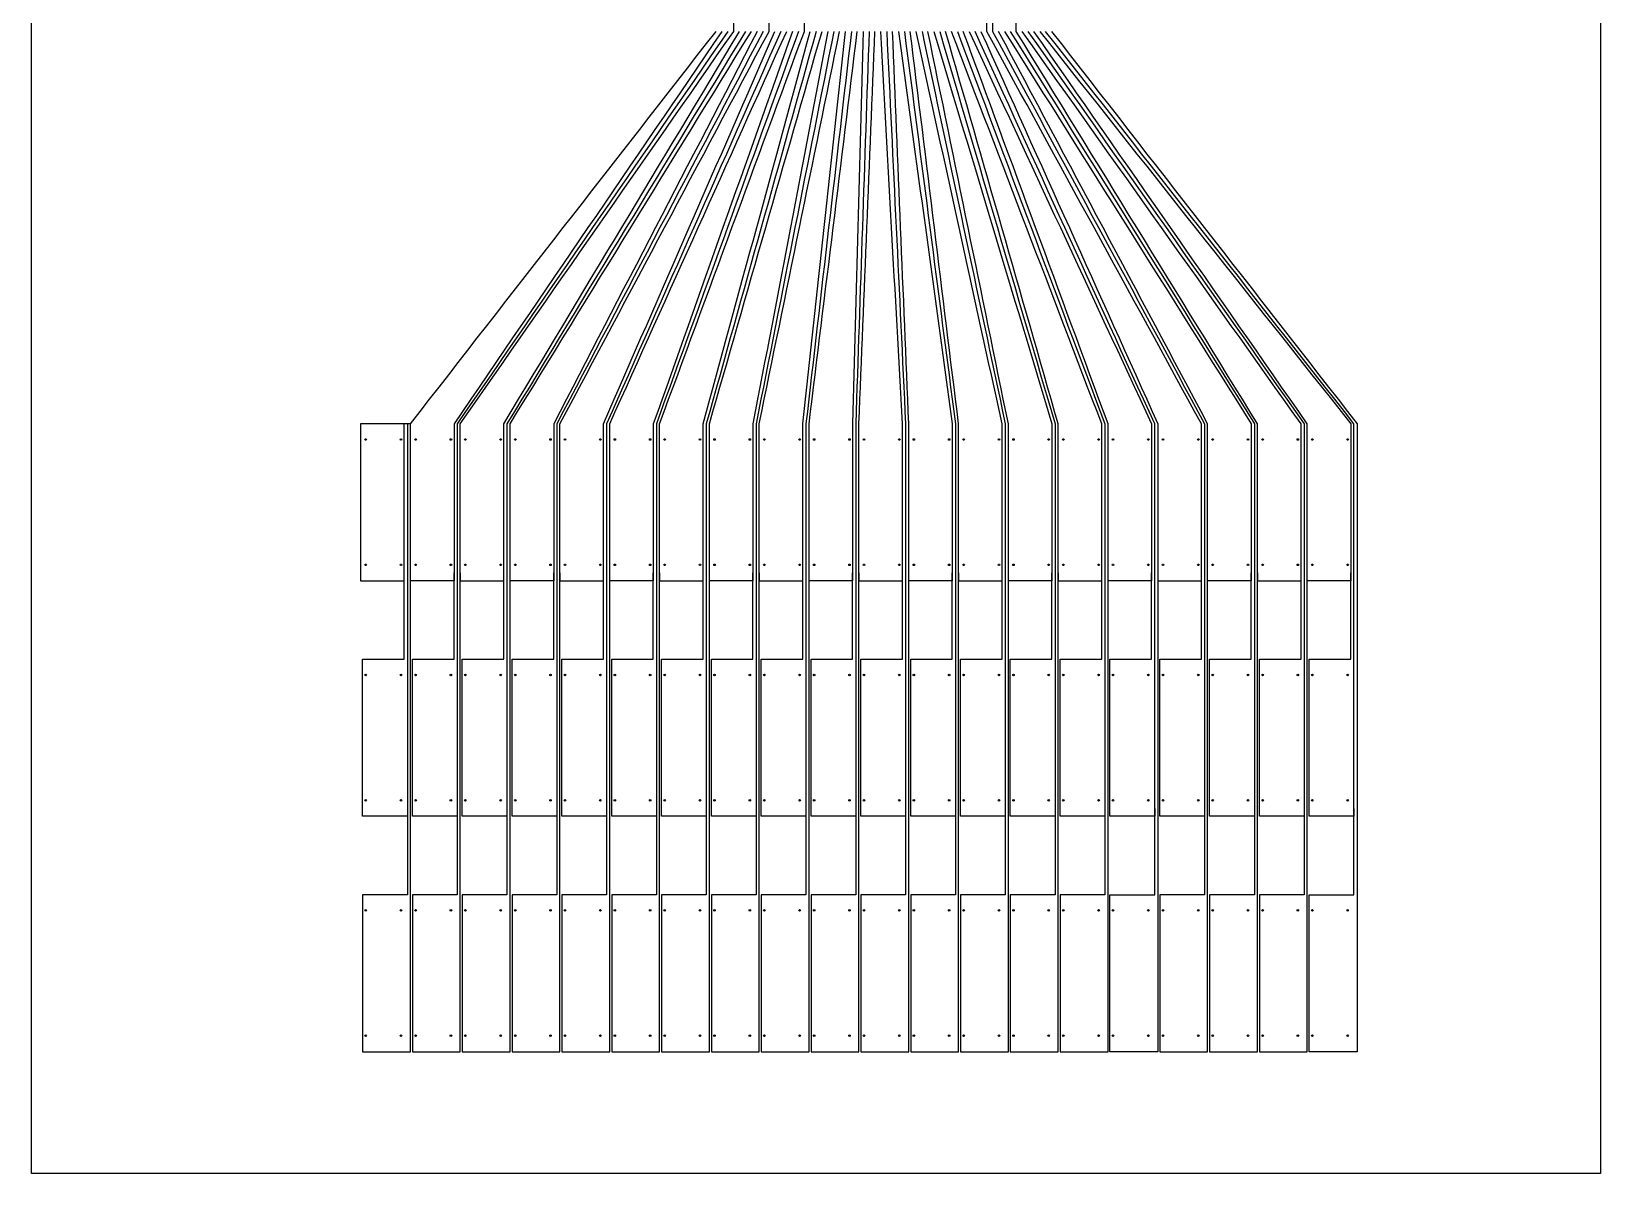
# Model space of a CAD drawing. Header units: inches. Extents: x 25.3 to 65.3, y 25.1 to 95.1.
# Drawn here: x 25.33 to 65.33, y 25.13 to 54.24 of the extents above; entities that cross this region are included whole.
import ezdxf

# ---------------------------------------------------------------- set-up
doc = ezdxf.new("R2010")
doc.units = ezdxf.units.IN
doc.header["$MEASUREMENT"] = 0
doc.layers.add('Electrode Sites', color=5, linetype='Continuous')

msp = doc.modelspace()

# ---------------------------------------------------------------- linework, layer by layer
at = {"layer": 'Electrode Sites'}
for p, q in [((25.333, 25.134), (25.333, 95.134)), ((65.333, 95.134), (65.333, 25.134)), ((36.266, 40.441), (36.266, 40.241)), ((37.376, 40.241), (37.376, 40.441)), ((38.806, 40.441), (38.806, 40.241)), ((39.916, 40.241), (39.916, 40.441)), ((41.346, 40.441), (41.346, 40.241)), ((42.456, 40.241), (42.456, 40.441)), ((43.886, 40.441), (43.886, 40.241)), ((44.996, 40.241), (44.996, 40.441)), ((46.426, 40.441), (46.426, 40.241)), ((47.536, 40.241), (47.536, 40.441)), ((48.966, 40.441), (48.966, 40.241)), ((50.076, 40.241), (50.076, 40.441)), ((51.506, 40.441), (51.506, 40.241)), ((52.616, 40.241), (52.616, 40.441)), ((54.046, 40.441), (54.046, 40.241)), ((55.156, 40.241), (55.156, 40.441)), ((56.586, 40.441), (56.586, 40.241)), ((57.696, 40.241), (57.696, 40.441)), ((36.266, 40.241), (37.376, 40.241)), ((38.806, 40.241), (39.916, 40.241)), ((41.346, 40.241), (42.456, 40.241)), ((43.886, 40.241), (44.996, 40.241)), ((46.426, 40.241), (47.536, 40.241)), ((48.966, 40.241), (50.076, 40.241)), ((51.506, 40.241), (52.616, 40.241)), ((54.046, 40.241), (55.156, 40.241)), ((56.586, 40.241), (57.696, 40.241)), ((65.333, 25.134), (25.333, 25.134))]:
    msp.add_line(p, q, dxfattribs=at)
for centre in [(33.856, 43.841), (34.756, 43.841), (35.126, 43.841), (36.026, 43.841), (36.396, 43.841), (37.296, 43.841), (37.666, 43.841), (38.566, 43.841), (38.936, 43.841), (39.836, 43.841), (40.206, 43.841), (41.106, 43.841), (41.476, 43.841), (42.376, 43.841), (42.746, 43.841), (43.646, 43.841), (44.016, 43.841), (44.916, 43.841), (45.286, 43.841), (46.186, 43.841), (46.556, 43.841), (47.456, 43.841), (47.826, 43.841), (48.726, 43.841), (49.096, 43.841), (49.996, 43.841), (50.366, 43.841), (51.266, 43.841), (51.636, 43.841), (52.536, 43.841), (52.906, 43.841), (53.806, 43.841), (54.176, 43.841), (55.076, 43.841), (55.446, 43.841), (56.346, 43.841), (56.716, 43.841), (57.616, 43.841), (57.986, 43.841), (58.886, 43.841), (33.856, 40.647), (34.756, 40.647), (35.126, 40.647), (36.026, 40.647), (36.396, 40.647), (37.296, 40.647), (37.666, 40.647), (38.566, 40.647), (38.936, 40.647), (39.836, 40.647), (40.206, 40.647), (41.106, 40.647), (41.476, 40.647), (42.376, 40.647), (42.746, 40.647), (43.646, 40.647), (44.016, 40.647), (44.916, 40.647), (45.286, 40.647), (46.186, 40.647), (46.556, 40.647), (47.456, 40.647), (47.826, 40.647), (48.726, 40.647), (49.096, 40.647), (49.996, 40.647), (50.366, 40.647), (51.266, 40.647), (51.636, 40.647), (52.536, 40.647), (52.906, 40.647), (53.806, 40.647), (54.176, 40.647), (55.076, 40.647), (55.446, 40.647), (56.346, 40.647), (56.716, 40.647), (57.616, 40.647), (57.986, 40.647), (58.886, 40.647), (33.856, 37.841), (34.756, 37.841), (35.126, 37.841), (36.026, 37.841), (36.396, 37.841), (37.296, 37.841), (37.666, 37.841), (38.566, 37.841), (38.936, 37.841), (39.836, 37.841), (40.206, 37.841), (41.106, 37.841), (41.476, 37.841), (42.376, 37.841), (42.746, 37.841), (43.646, 37.841), (44.016, 37.841), (44.916, 37.841), (45.286, 37.841), (46.186, 37.841), (46.556, 37.841), (47.456, 37.841), (47.826, 37.841), (48.726, 37.841), (49.096, 37.841), (49.996, 37.841), (50.366, 37.841), (51.266, 37.841), (51.636, 37.841), (52.536, 37.841), (52.906, 37.841), (53.806, 37.841), (54.176, 37.841), (55.076, 37.841), (55.446, 37.841), (56.346, 37.841), (56.716, 37.841), (57.616, 37.841), (57.986, 37.841), (58.886, 37.841), (33.856, 34.647), (34.756, 34.647), (35.126, 34.647), (36.026, 34.647), (36.396, 34.647), (37.296, 34.647), (37.666, 34.647), (38.566, 34.647), (38.936, 34.647), (39.836, 34.647), (40.206, 34.647), (41.106, 34.647), (41.476, 34.647), (42.376, 34.647), (42.746, 34.647), (43.646, 34.647), (44.016, 34.647), (44.916, 34.647), (45.286, 34.647), (46.186, 34.647), (46.556, 34.647), (47.456, 34.647), (47.826, 34.647), (48.726, 34.647), (49.096, 34.647), (49.996, 34.647), (50.366, 34.647), (51.266, 34.647), (51.636, 34.647), (52.536, 34.647), (52.906, 34.647), (53.806, 34.647), (54.176, 34.647), (55.076, 34.647), (55.446, 34.647), (56.346, 34.647), (56.716, 34.647), (57.616, 34.647), (57.986, 34.647), (58.886, 34.647), (33.856, 31.841), (34.756, 31.841), (35.126, 31.841), (36.026, 31.841), (36.396, 31.841), (37.296, 31.841), (37.666, 31.841), (38.566, 31.841), (38.936, 31.841), (39.836, 31.841), (40.206, 31.841), (41.106, 31.841), (41.476, 31.841), (42.376, 31.841), (42.746, 31.841), (43.646, 31.841), (44.016, 31.841), (44.916, 31.841), (45.286, 31.841), (46.186, 31.841), (46.556, 31.841), (47.456, 31.841), (47.826, 31.841), (48.726, 31.841), (49.096, 31.841), (49.996, 31.841), (50.366, 31.841), (51.266, 31.841), (51.636, 31.841), (52.536, 31.841), (52.906, 31.841), (53.806, 31.841), (54.176, 31.841), (55.076, 31.841), (55.446, 31.841), (56.346, 31.841), (56.716, 31.841), (57.616, 31.841), (57.986, 31.841), (58.886, 31.841), (33.856, 28.647), (34.756, 28.647), (35.126, 28.647), (36.026, 28.647), (36.396, 28.647), (37.296, 28.647), (37.666, 28.647), (38.566, 28.647), (38.936, 28.647), (39.836, 28.647), (40.206, 28.647), (41.106, 28.647), (41.476, 28.647), (42.376, 28.647), (42.746, 28.647), (43.646, 28.647), (44.016, 28.647), (44.916, 28.647), (45.286, 28.647), (46.186, 28.647), (46.556, 28.647), (47.456, 28.647), (47.826, 28.647), (48.726, 28.647), (49.096, 28.647), (49.996, 28.647), (50.366, 28.647), (51.266, 28.647), (51.636, 28.647), (52.536, 28.647), (52.906, 28.647), (53.806, 28.647), (54.176, 28.647), (55.076, 28.647), (55.446, 28.647), (56.346, 28.647), (56.716, 28.647), (57.616, 28.647), (57.986, 28.647), (58.886, 28.647)]:
    msp.add_circle(centre, 0.02, dxfattribs=at)
for points, weights, knots in [([(43.236, 54.241), (43.236, 58.712), (43.236, 63.184), (43.236, 67.656), (43.236, 68.438), (42.936, 69.162), (42.382, 69.715), (41.829, 70.269), (41.106, 70.569), (40.323, 70.569), (39.74, 70.569), (39.157, 70.569), (38.574, 70.569), (36.182, 70.569), (34.491, 72.26), (34.491, 74.651), (34.491, 76.579), (34.491, 78.506), (34.491, 80.434), (34.491, 83.667), (34.491, 86.9), (34.491, 90.134)], [1, 1, 1, 1, 0.949253021674, 0.949253021674, 1, 0.949253021674, 0.949253021674, 1, 1, 1, 1, 0.804737854124, 0.804737854124, 1, 1, 1, 1, 1, 1, 1], [3, 3, 3, 3, 3.637948, 3.637948, 3.637948, 4.423346, 4.423346, 4.423346, 5.208744, 5.208744, 5.208744, 6.208744, 6.208744, 6.208744, 7.77954, 7.77954, 7.77954, 8.77954, 8.77954, 8.77954, 9.77954, 9.77954, 9.77954, 9.77954]), ([(45.036, 54.241), (45.036, 58.969), (45.036, 63.696), (45.036, 68.424), (45.036, 69.323), (44.692, 70.153), (44.056, 70.789), (43.42, 71.425), (42.59, 71.769), (41.691, 71.769), (41.081, 71.769), (40.472, 71.769), (39.862, 71.769), (37.536, 71.769), (35.891, 73.414), (35.891, 75.74), (35.891, 77.304), (35.891, 78.869), (35.891, 80.434), (35.891, 81.115), (35.891, 81.797), (35.891, 82.479), (35.891, 83.08), (35.891, 83.682), (35.891, 84.284), (35.891, 84.717), (35.891, 85.15), (35.891, 85.584)], [1, 1, 1, 1, 0.949253021674, 0.949253021674, 1, 0.949253021674, 0.949253021674, 1, 1, 1, 1, 0.804737854124, 0.804737854124, 1, 1, 1, 1, 1, 1, 1, 1, 1, 1, 1, 1, 1], [3, 3, 3, 3, 3.674485, 3.674485, 3.674485, 4.459883, 4.459883, 4.459883, 5.245282, 5.245282, 5.245282, 6.245282, 6.245282, 6.245282, 7.816078, 7.816078, 7.816078, 8.816078, 8.816078, 8.816078, 9.816078, 9.816078, 9.816078, 10.698718, 10.698718, 10.698718, 11.698718, 11.698718, 11.698718, 11.698718]), ([(44.136, 54.241), (44.136, 58.885), (44.136, 63.528), (44.136, 68.172), (44.136, 68.978), (43.828, 69.722), (43.258, 70.291), (42.689, 70.86), (41.945, 71.169), (41.139, 71.169), (40.568, 71.169), (39.996, 71.169), (39.424, 71.169), (37.161, 71.169), (35.561, 72.769), (35.561, 75.032), (35.561, 76.833), (35.561, 78.633), (35.561, 80.434), (35.561, 81.332), (35.561, 82.23), (35.561, 83.129)], [1, 1, 1, 1, 0.949253021674, 0.949253021674, 1, 0.949253021674, 0.949253021674, 1, 1, 1, 1, 0.804737854124, 0.804737854124, 1, 1, 1, 1, 1, 1, 1], [13.789831, 13.789831, 13.789831, 13.789831, 14.452351, 14.452351, 14.452351, 15.23775, 15.23775, 15.23775, 16.023148, 16.023148, 16.023148, 17.023148, 17.023148, 17.023148, 18.593944, 18.593944, 18.593944, 19.593944, 19.593944, 19.593944, 20.593944, 20.593944, 20.593944, 20.593944]), ([(49.686, 54.241), (49.686, 59.25), (49.686, 64.259), (49.686, 69.269), (49.686, 69.77), (49.686, 70.271), (49.686, 70.773), (49.686, 71.874), (49.264, 72.891), (48.486, 73.669), (47.708, 74.447), (46.691, 74.869), (45.59, 74.869), (44.983, 74.869), (44.377, 74.869), (43.77, 74.869), (41.905, 74.869), (40.586, 76.188), (40.586, 78.053), (40.586, 78.846), (40.586, 79.64), (40.586, 80.434), (40.586, 80.804), (40.586, 81.174), (40.586, 81.544)], [1, 1, 1, 1, 1, 1, 1, 0.949253021674, 0.949253021674, 1, 0.949253021674, 0.949253021674, 1, 1, 1, 1, 0.804737854124, 0.804737854124, 1, 1, 1, 1, 1, 1, 1], [3, 3, 3, 3, 3.714661, 3.714661, 3.714661, 4.714661, 4.714661, 4.714661, 5.500059, 5.500059, 5.500059, 6.285457, 6.285457, 6.285457, 7.285457, 7.285457, 7.285457, 8.856254, 8.856254, 8.856254, 9.856254, 9.856254, 9.856254, 10.856254, 10.856254, 10.856254, 10.856254]), ([(40.656, 81.474), (40.656, 81.127), (40.656, 80.78), (40.656, 80.434), (40.656, 79.674), (40.656, 78.915), (40.656, 78.156), (40.656, 77.299), (40.983, 76.508), (41.589, 75.902), (42.195, 75.296), (42.986, 74.969), (43.843, 74.969), (44.455, 74.969), (45.067, 74.969), (45.679, 74.969), (48.114, 74.969), (49.836, 73.247), (49.836, 70.812), (49.836, 70.297), (49.836, 69.783), (49.836, 69.269), (49.836, 64.259), (49.836, 59.25), (49.836, 54.241)], [1, 1, 1, 1, 1, 1, 1, 0.949253021674, 0.949253021674, 1, 0.949253021674, 0.949253021674, 1, 1, 1, 1, 0.804737854124, 0.804737854124, 1, 1, 1, 1, 1, 1, 1], [23.000333, 23.000333, 23.000333, 23.000333, 24.000333, 24.000333, 24.000333, 25.000333, 25.000333, 25.000333, 25.785732, 25.785732, 25.785732, 26.57113, 26.57113, 26.57113, 27.57113, 27.57113, 27.57113, 29.141926, 29.141926, 29.141926, 30.141926, 30.141926, 30.141926, 30.856587, 30.856587, 30.856587, 30.856587]), ([(50.436, 54.241), (50.436, 59.25), (50.436, 64.259), (50.436, 69.269), (50.436, 69.834), (50.436, 70.399), (50.436, 70.964), (50.436, 73.544), (48.611, 75.369), (46.031, 75.369), (45.397, 75.369), (44.764, 75.369), (44.131, 75.369), (43.272, 75.369), (42.479, 75.697), (41.871, 76.304), (41.264, 76.912), (40.936, 77.705), (40.936, 78.564), (40.936, 79.187), (40.936, 79.81), (40.936, 80.434), (40.936, 80.687), (40.936, 80.94), (40.936, 81.194)], [1, 1, 1, 1, 1, 1, 1, 0.804737854124, 0.804737854124, 1, 1, 1, 1, 0.949253021674, 0.949253021674, 1, 0.949253021674, 0.949253021674, 1, 1, 1, 1, 1, 1, 1], [23.856254, 23.856254, 23.856254, 23.856254, 24.570915, 24.570915, 24.570915, 25.570915, 25.570915, 25.570915, 27.141711, 27.141711, 27.141711, 28.141711, 28.141711, 28.141711, 28.927109, 28.927109, 28.927109, 29.712507, 29.712507, 29.712507, 30.712507, 30.712507, 30.712507, 31.712507, 31.712507, 31.712507, 31.712507])]:
    msp.add_rational_spline(points, weights, degree=3, knots=knots, dxfattribs=at)
for points in [[(34.996, 44.241), (37.592, 47.574), (40.189, 50.908), (42.786, 54.241)], [(42.936, 54.241), (40.659, 50.908), (38.382, 47.574), (36.106, 44.241)], [(43.086, 54.241), (40.786, 50.908), (38.486, 47.574), (36.186, 44.241)], [(36.266, 44.241), (38.589, 47.574), (40.912, 50.908), (43.236, 54.241)], [(37.376, 44.241), (39.379, 47.574), (41.382, 50.908), (43.386, 54.241)], [(43.536, 54.241), (41.509, 50.908), (39.482, 47.574), (37.456, 44.241)], [(37.536, 44.241), (39.586, 47.574), (41.636, 50.908), (43.686, 54.241)], [(43.836, 54.241), (42.106, 50.908), (40.376, 47.574), (38.646, 44.241)], [(43.986, 54.241), (42.232, 50.908), (40.479, 47.574), (38.726, 44.241)], [(38.806, 44.241), (40.582, 47.574), (42.359, 50.908), (44.136, 54.241)], [(39.916, 44.241), (41.372, 47.574), (42.829, 50.908), (44.286, 54.241)], [(44.436, 54.241), (42.956, 50.908), (41.476, 47.574), (39.996, 44.241)], [(40.076, 44.241), (41.579, 47.574), (43.082, 50.908), (44.586, 54.241)], [(44.736, 54.241), (43.552, 50.908), (42.369, 47.574), (41.186, 44.241)], [(44.886, 54.241), (43.679, 50.908), (42.472, 47.574), (41.266, 44.241)], [(41.346, 44.241), (42.576, 47.574), (43.806, 50.908), (45.036, 54.241)], [(42.456, 44.241), (43.366, 47.574), (44.276, 50.908), (45.186, 54.241)], [(45.336, 54.241), (44.402, 50.908), (43.469, 47.574), (42.536, 44.241)], [(42.616, 44.241), (43.572, 47.574), (44.529, 50.908), (45.486, 54.241)], [(45.636, 54.241), (44.999, 50.908), (44.362, 47.574), (43.726, 44.241)], [(45.786, 54.241), (45.126, 50.908), (44.466, 47.574), (43.806, 44.241)], [(43.886, 44.241), (44.569, 47.574), (45.252, 50.908), (45.936, 54.241)], [(44.996, 44.241), (45.359, 47.574), (45.722, 50.908), (46.086, 54.241)], [(46.236, 54.241), (45.849, 50.908), (45.462, 47.574), (45.076, 44.241)], [(45.156, 44.241), (45.566, 47.574), (45.976, 50.908), (46.386, 54.241)], [(46.536, 54.241), (46.446, 50.908), (46.356, 47.574), (46.266, 44.241)], [(46.686, 54.241), (46.572, 50.908), (46.459, 47.574), (46.346, 44.241)], [(46.426, 44.241), (46.562, 47.574), (46.699, 50.908), (46.836, 54.241)], [(47.536, 44.241), (47.352, 47.574), (47.169, 50.908), (46.986, 54.241)], [(47.136, 54.241), (47.296, 50.908), (47.456, 47.574), (47.616, 44.241)], [(47.696, 44.241), (47.559, 47.574), (47.422, 50.908), (47.286, 54.241)], [(47.436, 54.241), (47.892, 50.908), (48.349, 47.574), (48.806, 44.241)], [(47.586, 54.241), (48.019, 50.908), (48.452, 47.574), (48.886, 44.241)], [(48.966, 44.241), (48.556, 47.574), (48.146, 50.908), (47.736, 54.241)], [(50.076, 44.241), (49.346, 47.574), (48.616, 50.908), (47.886, 54.241)], [(48.036, 54.241), (48.742, 50.908), (49.449, 47.574), (50.156, 44.241)], [(50.236, 44.241), (49.552, 47.574), (48.869, 50.908), (48.186, 54.241)], [(48.336, 54.241), (49.339, 50.908), (50.342, 47.574), (51.346, 44.241)], [(48.486, 54.241), (49.466, 50.908), (50.446, 47.574), (51.426, 44.241)], [(51.506, 44.241), (50.549, 47.574), (49.592, 50.908), (48.636, 54.241)], [(52.616, 44.241), (51.339, 47.574), (50.062, 50.908), (48.786, 54.241)], [(48.936, 54.241), (50.189, 50.908), (51.442, 47.574), (52.696, 44.241)], [(52.776, 44.241), (51.546, 47.574), (50.316, 50.908), (49.086, 54.241)], [(49.236, 54.241), (50.786, 50.908), (52.336, 47.574), (53.886, 44.241)], [(53.966, 44.241), (52.439, 47.574), (50.912, 50.908), (49.386, 54.241)], [(49.536, 54.241), (51.039, 50.908), (52.542, 47.574), (54.046, 44.241)], [(55.156, 44.241), (53.332, 47.574), (51.509, 50.908), (49.686, 54.241)], [(49.836, 54.241), (51.636, 50.908), (53.436, 47.574), (55.236, 44.241)], [(55.316, 44.241), (53.539, 47.574), (51.762, 50.908), (49.986, 54.241)], [(50.136, 54.241), (52.232, 50.908), (54.329, 47.574), (56.426, 44.241)], [(50.286, 54.241), (52.359, 50.908), (54.432, 47.574), (56.506, 44.241)], [(56.586, 44.241), (54.536, 47.574), (52.486, 50.908), (50.436, 54.241)], [(57.696, 44.241), (55.326, 47.574), (52.956, 50.908), (50.586, 54.241)], [(50.736, 54.241), (53.082, 50.908), (55.429, 47.574), (57.776, 44.241)], [(57.856, 44.241), (55.532, 47.574), (53.209, 50.908), (50.886, 54.241)], [(51.036, 54.241), (53.679, 50.908), (56.322, 47.574), (58.966, 44.241)], [(59.046, 44.241), (56.426, 47.574), (53.806, 50.908), (51.186, 54.241)], [(51.336, 54.241), (53.932, 50.908), (56.529, 47.574), (59.126, 44.241)], [(33.726, 44.241), (33.726, 42.908), (33.726, 41.574), (33.726, 40.241)], [(34.836, 40.241), (34.836, 41.574), (34.836, 42.908), (34.836, 44.241)], [(34.996, 28.241), (34.996, 33.574), (34.996, 38.908), (34.996, 44.241)], [(34.996, 40.241), (34.996, 41.574), (34.996, 42.908), (34.996, 44.241)], [(36.106, 44.241), (36.106, 42.908), (36.106, 41.574), (36.106, 40.241)], [(36.186, 44.241), (36.186, 40.241), (36.186, 36.241), (36.186, 32.241)], [(36.266, 28.241), (36.266, 33.574), (36.266, 38.908), (36.266, 44.241)], [(37.376, 38.241), (37.376, 40.241), (37.376, 42.241), (37.376, 44.241)], [(37.456, 44.241), (37.456, 40.908), (37.456, 37.574), (37.456, 34.241)], [(37.536, 40.241), (37.536, 41.574), (37.536, 42.908), (37.536, 44.241)], [(38.646, 44.241), (38.646, 42.908), (38.646, 41.574), (38.646, 40.241)], [(38.726, 44.241), (38.726, 40.241), (38.726, 36.241), (38.726, 32.241)], [(38.806, 28.241), (38.806, 33.574), (38.806, 38.908), (38.806, 44.241)], [(39.916, 38.241), (39.916, 40.241), (39.916, 42.241), (39.916, 44.241)], [(39.996, 44.241), (39.996, 40.908), (39.996, 37.574), (39.996, 34.241)], [(40.076, 40.241), (40.076, 41.574), (40.076, 42.908), (40.076, 44.241)], [(41.186, 44.241), (41.186, 42.908), (41.186, 41.574), (41.186, 40.241)], [(41.266, 44.241), (41.266, 40.241), (41.266, 36.241), (41.266, 32.241)], [(41.346, 28.241), (41.346, 33.574), (41.346, 38.908), (41.346, 44.241)], [(42.456, 38.241), (42.456, 40.241), (42.456, 42.241), (42.456, 44.241)], [(42.536, 44.241), (42.536, 40.908), (42.536, 37.574), (42.536, 34.241)], [(42.616, 40.241), (42.616, 41.574), (42.616, 42.908), (42.616, 44.241)], [(43.726, 44.241), (43.726, 42.908), (43.726, 41.574), (43.726, 40.241)], [(43.806, 44.241), (43.806, 40.241), (43.806, 36.241), (43.806, 32.241)], [(43.886, 28.241), (43.886, 33.574), (43.886, 38.908), (43.886, 44.241)], [(44.996, 38.241), (44.996, 40.241), (44.996, 42.241), (44.996, 44.241)], [(45.076, 44.241), (45.076, 40.908), (45.076, 37.574), (45.076, 34.241)], [(45.156, 40.241), (45.156, 41.574), (45.156, 42.908), (45.156, 44.241)], [(46.266, 44.241), (46.266, 42.908), (46.266, 41.574), (46.266, 40.241)], [(46.346, 44.241), (46.346, 40.241), (46.346, 36.241), (46.346, 32.241)], [(46.426, 28.241), (46.426, 33.574), (46.426, 38.908), (46.426, 44.241)], [(47.536, 38.241), (47.536, 40.241), (47.536, 42.241), (47.536, 44.241)], [(47.616, 44.241), (47.616, 40.908), (47.616, 37.574), (47.616, 34.241)], [(47.696, 40.241), (47.696, 41.574), (47.696, 42.908), (47.696, 44.241)], [(48.806, 44.241), (48.806, 42.908), (48.806, 41.574), (48.806, 40.241)], [(48.886, 44.241), (48.886, 40.241), (48.886, 36.241), (48.886, 32.241)], [(48.966, 28.241), (48.966, 33.574), (48.966, 38.908), (48.966, 44.241)], [(50.076, 38.241), (50.076, 40.241), (50.076, 42.241), (50.076, 44.241)], [(50.156, 44.241), (50.156, 40.908), (50.156, 37.574), (50.156, 34.241)], [(50.236, 40.241), (50.236, 41.574), (50.236, 42.908), (50.236, 44.241)], [(51.346, 44.241), (51.346, 42.908), (51.346, 41.574), (51.346, 40.241)], [(51.426, 44.241), (51.426, 40.241), (51.426, 36.241), (51.426, 32.241)], [(51.506, 28.241), (51.506, 33.574), (51.506, 38.908), (51.506, 44.241)], [(52.616, 38.241), (52.616, 40.241), (52.616, 42.241), (52.616, 44.241)], [(52.696, 44.241), (52.696, 40.908), (52.696, 37.574), (52.696, 34.241)], [(52.776, 40.241), (52.776, 41.574), (52.776, 42.908), (52.776, 44.241)], [(53.886, 44.241), (53.886, 42.908), (53.886, 41.574), (53.886, 40.241)], [(53.966, 32.241), (53.966, 36.241), (53.966, 40.241), (53.966, 44.241)], [(54.046, 44.241), (54.046, 38.908), (54.046, 33.574), (54.046, 28.241)], [(55.156, 38.241), (55.156, 40.241), (55.156, 42.241), (55.156, 44.241)], [(55.236, 44.241), (55.236, 40.908), (55.236, 37.574), (55.236, 34.241)], [(55.316, 40.241), (55.316, 41.574), (55.316, 42.908), (55.316, 44.241)], [(56.426, 44.241), (56.426, 42.908), (56.426, 41.574), (56.426, 40.241)], [(56.506, 44.241), (56.506, 40.241), (56.506, 36.241), (56.506, 32.241)], [(56.586, 28.241), (56.586, 33.574), (56.586, 38.908), (56.586, 44.241)], [(57.696, 38.241), (57.696, 40.241), (57.696, 42.241), (57.696, 44.241)], [(57.776, 44.241), (57.776, 40.908), (57.776, 37.574), (57.776, 34.241)], [(57.856, 40.241), (57.856, 41.574), (57.856, 42.908), (57.856, 44.241)], [(58.966, 44.241), (58.966, 42.908), (58.966, 41.574), (58.966, 40.241)], [(59.046, 32.241), (59.046, 36.241), (59.046, 40.241), (59.046, 44.241)], [(59.126, 44.241), (59.126, 38.908), (59.126, 33.574), (59.126, 28.241)], [(33.726, 40.241), (34.096, 40.241), (34.466, 40.241), (34.836, 40.241)], [(36.106, 40.241), (35.736, 40.241), (35.366, 40.241), (34.996, 40.241)], [(38.646, 40.241), (38.276, 40.241), (37.906, 40.241), (37.536, 40.241)], [(41.186, 40.241), (40.816, 40.241), (40.446, 40.241), (40.076, 40.241)], [(43.726, 40.241), (43.356, 40.241), (42.986, 40.241), (42.616, 40.241)], [(46.266, 40.241), (45.896, 40.241), (45.526, 40.241), (45.156, 40.241)], [(48.806, 40.241), (48.436, 40.241), (48.066, 40.241), (47.696, 40.241)], [(51.346, 40.241), (50.976, 40.241), (50.606, 40.241), (50.236, 40.241)], [(53.886, 40.241), (53.516, 40.241), (53.146, 40.241), (52.776, 40.241)], [(56.426, 40.241), (56.056, 40.241), (55.686, 40.241), (55.316, 40.241)], [(58.966, 40.241), (58.596, 40.241), (58.226, 40.241), (57.856, 40.241)], [(33.776, 34.241), (33.776, 35.574), (33.776, 36.908), (33.776, 38.241)], [(33.776, 38.241), (34.129, 38.241), (34.482, 38.241), (34.836, 38.241)], [(35.046, 34.241), (35.046, 35.574), (35.046, 36.908), (35.046, 38.241)], [(35.046, 38.241), (35.399, 38.241), (35.752, 38.241), (36.106, 38.241)], [(36.316, 34.241), (36.316, 35.574), (36.316, 36.908), (36.316, 38.241)], [(36.316, 38.241), (36.669, 38.241), (37.022, 38.241), (37.376, 38.241)], [(37.586, 34.241), (37.586, 35.574), (37.586, 36.908), (37.586, 38.241)], [(37.586, 38.241), (37.939, 38.241), (38.292, 38.241), (38.646, 38.241)], [(38.856, 38.241), (39.209, 38.241), (39.562, 38.241), (39.916, 38.241)], [(38.856, 34.241), (38.856, 35.574), (38.856, 36.908), (38.856, 38.241)], [(40.126, 34.241), (40.126, 35.574), (40.126, 36.908), (40.126, 38.241)], [(40.126, 38.241), (40.479, 38.241), (40.832, 38.241), (41.186, 38.241)], [(41.396, 38.241), (41.749, 38.241), (42.102, 38.241), (42.456, 38.241)], [(41.396, 34.241), (41.396, 35.574), (41.396, 36.908), (41.396, 38.241)], [(42.666, 34.241), (42.666, 35.574), (42.666, 36.908), (42.666, 38.241)], [(42.666, 38.241), (43.019, 38.241), (43.372, 38.241), (43.726, 38.241)], [(43.936, 38.241), (44.289, 38.241), (44.642, 38.241), (44.996, 38.241)], [(43.936, 34.241), (43.936, 35.574), (43.936, 36.908), (43.936, 38.241)], [(45.206, 34.241), (45.206, 35.574), (45.206, 36.908), (45.206, 38.241)], [(45.206, 38.241), (45.559, 38.241), (45.912, 38.241), (46.266, 38.241)], [(46.476, 38.241), (46.829, 38.241), (47.182, 38.241), (47.536, 38.241)], [(46.476, 34.241), (46.476, 35.574), (46.476, 36.908), (46.476, 38.241)], [(47.746, 34.241), (47.746, 35.574), (47.746, 36.908), (47.746, 38.241)], [(47.746, 38.241), (48.099, 38.241), (48.452, 38.241), (48.806, 38.241)], [(49.016, 38.241), (49.369, 38.241), (49.722, 38.241), (50.076, 38.241)], [(49.016, 34.241), (49.016, 35.574), (49.016, 36.908), (49.016, 38.241)], [(50.286, 34.241), (50.286, 35.574), (50.286, 36.908), (50.286, 38.241)], [(50.286, 38.241), (50.639, 38.241), (50.992, 38.241), (51.346, 38.241)], [(51.556, 38.241), (51.909, 38.241), (52.262, 38.241), (52.616, 38.241)], [(51.556, 34.241), (51.556, 35.574), (51.556, 36.908), (51.556, 38.241)], [(52.826, 34.241), (52.826, 35.574), (52.826, 36.908), (52.826, 38.241)], [(52.826, 38.241), (53.179, 38.241), (53.532, 38.241), (53.886, 38.241)], [(54.096, 38.241), (54.449, 38.241), (54.802, 38.241), (55.156, 38.241)], [(54.096, 34.241), (54.096, 35.574), (54.096, 36.908), (54.096, 38.241)], [(55.366, 34.241), (55.366, 35.574), (55.366, 36.908), (55.366, 38.241)], [(55.366, 38.241), (55.719, 38.241), (56.072, 38.241), (56.426, 38.241)], [(56.636, 38.241), (56.989, 38.241), (57.342, 38.241), (57.696, 38.241)], [(56.636, 34.241), (56.636, 35.574), (56.636, 36.908), (56.636, 38.241)], [(57.906, 34.241), (57.906, 35.574), (57.906, 36.908), (57.906, 38.241)], [(57.906, 38.241), (58.259, 38.241), (58.612, 38.241), (58.966, 38.241)], [(34.916, 34.441), (34.916, 34.374), (34.916, 34.308), (34.916, 34.241)], [(36.186, 34.441), (36.186, 34.374), (36.186, 34.308), (36.186, 34.241)], [(38.726, 34.441), (38.726, 34.374), (38.726, 34.308), (38.726, 34.241)], [(41.266, 34.441), (41.266, 34.374), (41.266, 34.308), (41.266, 34.241)], [(43.806, 34.441), (43.806, 34.374), (43.806, 34.308), (43.806, 34.241)], [(46.346, 34.441), (46.346, 34.374), (46.346, 34.308), (46.346, 34.241)], [(48.886, 34.441), (48.886, 34.374), (48.886, 34.308), (48.886, 34.241)], [(51.426, 34.441), (51.426, 34.374), (51.426, 34.308), (51.426, 34.241)], [(53.966, 34.441), (53.966, 34.374), (53.966, 34.308), (53.966, 34.241)], [(56.506, 34.441), (56.506, 34.374), (56.506, 34.308), (56.506, 34.241)], [(59.046, 34.441), (59.046, 34.374), (59.046, 34.308), (59.046, 34.241)], [(34.916, 34.241), (34.536, 34.241), (34.156, 34.241), (33.776, 34.241)], [(36.186, 34.241), (35.806, 34.241), (35.426, 34.241), (35.046, 34.241)], [(37.456, 34.241), (37.076, 34.241), (36.696, 34.241), (36.316, 34.241)], [(38.726, 34.241), (38.346, 34.241), (37.966, 34.241), (37.586, 34.241)], [(39.996, 34.241), (39.616, 34.241), (39.236, 34.241), (38.856, 34.241)], [(41.266, 34.241), (40.886, 34.241), (40.506, 34.241), (40.126, 34.241)], [(42.536, 34.241), (42.156, 34.241), (41.776, 34.241), (41.396, 34.241)], [(43.806, 34.241), (43.426, 34.241), (43.046, 34.241), (42.666, 34.241)], [(45.076, 34.241), (44.696, 34.241), (44.316, 34.241), (43.936, 34.241)], [(46.346, 34.241), (45.966, 34.241), (45.586, 34.241), (45.206, 34.241)], [(47.616, 34.241), (47.236, 34.241), (46.856, 34.241), (46.476, 34.241)], [(48.886, 34.241), (48.506, 34.241), (48.126, 34.241), (47.746, 34.241)], [(50.156, 34.241), (49.776, 34.241), (49.396, 34.241), (49.016, 34.241)], [(51.426, 34.241), (51.046, 34.241), (50.666, 34.241), (50.286, 34.241)], [(52.696, 34.241), (52.316, 34.241), (51.936, 34.241), (51.556, 34.241)], [(53.966, 34.241), (53.586, 34.241), (53.206, 34.241), (52.826, 34.241)], [(55.236, 34.241), (54.856, 34.241), (54.476, 34.241), (54.096, 34.241)], [(56.506, 34.241), (56.126, 34.241), (55.746, 34.241), (55.366, 34.241)], [(57.776, 34.241), (57.396, 34.241), (57.016, 34.241), (56.636, 34.241)], [(59.046, 34.241), (58.666, 34.241), (58.286, 34.241), (57.906, 34.241)], [(34.916, 32.241), (34.536, 32.241), (34.156, 32.241), (33.776, 32.241)], [(33.776, 32.241), (33.776, 30.908), (33.776, 29.574), (33.776, 28.241)], [(36.186, 32.241), (35.806, 32.241), (35.426, 32.241), (35.046, 32.241)], [(35.046, 32.241), (35.046, 30.908), (35.046, 29.574), (35.046, 28.241)], [(37.456, 32.241), (37.076, 32.241), (36.696, 32.241), (36.316, 32.241)], [(36.316, 32.241), (36.316, 30.908), (36.316, 29.574), (36.316, 28.241)], [(38.726, 32.241), (38.346, 32.241), (37.966, 32.241), (37.586, 32.241)], [(37.586, 32.241), (37.586, 30.908), (37.586, 29.574), (37.586, 28.241)], [(39.996, 32.241), (39.616, 32.241), (39.236, 32.241), (38.856, 32.241)], [(38.856, 32.241), (38.856, 30.908), (38.856, 29.574), (38.856, 28.241)], [(41.266, 32.241), (40.886, 32.241), (40.506, 32.241), (40.126, 32.241)], [(40.126, 32.241), (40.126, 30.908), (40.126, 29.574), (40.126, 28.241)], [(42.536, 32.241), (42.156, 32.241), (41.776, 32.241), (41.396, 32.241)], [(41.396, 32.241), (41.396, 30.908), (41.396, 29.574), (41.396, 28.241)], [(43.806, 32.241), (43.426, 32.241), (43.046, 32.241), (42.666, 32.241)], [(42.666, 32.241), (42.666, 30.908), (42.666, 29.574), (42.666, 28.241)], [(45.076, 32.241), (44.696, 32.241), (44.316, 32.241), (43.936, 32.241)], [(43.936, 32.241), (43.936, 30.908), (43.936, 29.574), (43.936, 28.241)], [(46.346, 32.241), (45.966, 32.241), (45.586, 32.241), (45.206, 32.241)], [(45.206, 32.241), (45.206, 30.908), (45.206, 29.574), (45.206, 28.241)], [(47.616, 32.241), (47.236, 32.241), (46.856, 32.241), (46.476, 32.241)], [(46.476, 32.241), (46.476, 30.908), (46.476, 29.574), (46.476, 28.241)], [(48.886, 32.241), (48.506, 32.241), (48.126, 32.241), (47.746, 32.241)], [(47.746, 32.241), (47.746, 30.908), (47.746, 29.574), (47.746, 28.241)], [(50.156, 32.241), (49.776, 32.241), (49.396, 32.241), (49.016, 32.241)], [(49.016, 32.241), (49.016, 30.908), (49.016, 29.574), (49.016, 28.241)], [(51.426, 32.241), (51.046, 32.241), (50.666, 32.241), (50.286, 32.241)], [(50.286, 32.241), (50.286, 30.908), (50.286, 29.574), (50.286, 28.241)], [(52.696, 32.241), (52.316, 32.241), (51.936, 32.241), (51.556, 32.241)], [(51.556, 32.241), (51.556, 30.908), (51.556, 29.574), (51.556, 28.241)], [(52.826, 28.241), (52.826, 29.574), (52.826, 30.908), (52.826, 32.241)], [(52.826, 32.241), (53.206, 32.241), (53.586, 32.241), (53.966, 32.241)], [(55.236, 32.241), (54.856, 32.241), (54.476, 32.241), (54.096, 32.241)], [(54.096, 32.241), (54.096, 30.908), (54.096, 29.574), (54.096, 28.241)], [(56.506, 32.241), (56.126, 32.241), (55.746, 32.241), (55.366, 32.241)], [(55.366, 32.241), (55.366, 30.908), (55.366, 29.574), (55.366, 28.241)], [(57.776, 32.241), (57.396, 32.241), (57.016, 32.241), (56.636, 32.241)], [(56.636, 32.241), (56.636, 30.908), (56.636, 29.574), (56.636, 28.241)], [(57.906, 28.241), (57.906, 29.574), (57.906, 30.908), (57.906, 32.241)], [(57.906, 32.241), (58.286, 32.241), (58.666, 32.241), (59.046, 32.241)], [(33.776, 28.241), (34.182, 28.241), (34.589, 28.241), (34.996, 28.241)], [(35.046, 28.241), (35.452, 28.241), (35.859, 28.241), (36.266, 28.241)], [(36.316, 28.241), (36.722, 28.241), (37.129, 28.241), (37.536, 28.241)], [(37.586, 28.241), (37.992, 28.241), (38.399, 28.241), (38.806, 28.241)], [(38.856, 28.241), (39.262, 28.241), (39.669, 28.241), (40.076, 28.241)], [(40.126, 28.241), (40.532, 28.241), (40.939, 28.241), (41.346, 28.241)], [(41.396, 28.241), (41.802, 28.241), (42.209, 28.241), (42.616, 28.241)], [(42.666, 28.241), (43.072, 28.241), (43.479, 28.241), (43.886, 28.241)], [(43.936, 28.241), (44.342, 28.241), (44.749, 28.241), (45.156, 28.241)], [(45.206, 28.241), (45.612, 28.241), (46.019, 28.241), (46.426, 28.241)], [(46.476, 28.241), (46.882, 28.241), (47.289, 28.241), (47.696, 28.241)], [(47.746, 28.241), (48.152, 28.241), (48.559, 28.241), (48.966, 28.241)], [(49.016, 28.241), (49.422, 28.241), (49.829, 28.241), (50.236, 28.241)], [(50.286, 28.241), (50.692, 28.241), (51.099, 28.241), (51.506, 28.241)], [(51.556, 28.241), (51.962, 28.241), (52.369, 28.241), (52.776, 28.241)], [(54.046, 28.241), (53.639, 28.241), (53.232, 28.241), (52.826, 28.241)], [(54.096, 28.241), (54.502, 28.241), (54.909, 28.241), (55.316, 28.241)], [(55.366, 28.241), (55.772, 28.241), (56.179, 28.241), (56.586, 28.241)], [(56.636, 28.241), (57.042, 28.241), (57.449, 28.241), (57.856, 28.241)], [(59.126, 28.241), (58.719, 28.241), (58.312, 28.241), (57.906, 28.241)]]:
    msp.add_open_spline(points, degree=3, dxfattribs=at)
for points, knots in [([(34.996, 44.241), (34.969, 44.241), (34.942, 44.241), (34.916, 44.241), (34.889, 44.241), (34.862, 44.241), (34.836, 44.241), (34.466, 44.241), (34.096, 44.241), (33.726, 44.241)], [6, 6, 6, 6, 7, 7, 7, 8, 8, 8, 9, 9, 9, 9]), ([(34.916, 44.241), (34.916, 40.908), (34.916, 37.574), (34.916, 34.241), (34.916, 33.574), (34.916, 32.908), (34.916, 32.241)], [0, 0, 0, 0, 1, 1, 1, 2, 2, 2, 2]), ([(34.836, 38.241), (34.836, 38.908), (34.836, 39.574), (34.836, 40.241), (34.836, 40.308), (34.836, 40.374), (34.836, 40.441)], [4, 4, 4, 4, 5, 5, 5, 6, 6, 6, 6]), ([(36.106, 38.241), (36.106, 38.908), (36.106, 39.574), (36.106, 40.241), (36.106, 40.308), (36.106, 40.374), (36.106, 40.441)], [4, 4, 4, 4, 5, 5, 5, 6, 6, 6, 6]), ([(37.536, 28.241), (37.536, 32.241), (37.536, 36.241), (37.536, 40.241), (37.536, 40.308), (37.536, 40.374), (37.536, 40.441)], [5, 5, 5, 5, 6, 6, 6, 7, 7, 7, 7]), ([(38.646, 38.241), (38.646, 38.908), (38.646, 39.574), (38.646, 40.241), (38.646, 40.308), (38.646, 40.374), (38.646, 40.441)], [4, 4, 4, 4, 5, 5, 5, 6, 6, 6, 6]), ([(40.076, 28.241), (40.076, 32.241), (40.076, 36.241), (40.076, 40.241), (40.076, 40.308), (40.076, 40.374), (40.076, 40.441)], [5, 5, 5, 5, 6, 6, 6, 7, 7, 7, 7]), ([(41.186, 38.241), (41.186, 38.908), (41.186, 39.574), (41.186, 40.241), (41.186, 40.308), (41.186, 40.374), (41.186, 40.441)], [4, 4, 4, 4, 5, 5, 5, 6, 6, 6, 6]), ([(42.616, 28.241), (42.616, 32.241), (42.616, 36.241), (42.616, 40.241), (42.616, 40.308), (42.616, 40.374), (42.616, 40.441)], [5, 5, 5, 5, 6, 6, 6, 7, 7, 7, 7]), ([(43.726, 38.241), (43.726, 38.908), (43.726, 39.574), (43.726, 40.241), (43.726, 40.308), (43.726, 40.374), (43.726, 40.441)], [4, 4, 4, 4, 5, 5, 5, 6, 6, 6, 6]), ([(45.156, 28.241), (45.156, 32.241), (45.156, 36.241), (45.156, 40.241), (45.156, 40.308), (45.156, 40.374), (45.156, 40.441)], [5, 5, 5, 5, 6, 6, 6, 7, 7, 7, 7]), ([(46.266, 38.241), (46.266, 38.908), (46.266, 39.574), (46.266, 40.241), (46.266, 40.308), (46.266, 40.374), (46.266, 40.441)], [4, 4, 4, 4, 5, 5, 5, 6, 6, 6, 6]), ([(47.696, 28.241), (47.696, 32.241), (47.696, 36.241), (47.696, 40.241), (47.696, 40.308), (47.696, 40.374), (47.696, 40.441)], [5, 5, 5, 5, 6, 6, 6, 7, 7, 7, 7]), ([(48.806, 38.241), (48.806, 38.908), (48.806, 39.574), (48.806, 40.241), (48.806, 40.308), (48.806, 40.374), (48.806, 40.441)], [4, 4, 4, 4, 5, 5, 5, 6, 6, 6, 6]), ([(50.236, 28.241), (50.236, 32.241), (50.236, 36.241), (50.236, 40.241), (50.236, 40.308), (50.236, 40.374), (50.236, 40.441)], [5, 5, 5, 5, 6, 6, 6, 7, 7, 7, 7]), ([(51.346, 38.241), (51.346, 38.908), (51.346, 39.574), (51.346, 40.241), (51.346, 40.308), (51.346, 40.374), (51.346, 40.441)], [4, 4, 4, 4, 5, 5, 5, 6, 6, 6, 6]), ([(52.776, 28.241), (52.776, 32.241), (52.776, 36.241), (52.776, 40.241), (52.776, 40.308), (52.776, 40.374), (52.776, 40.441)], [5, 5, 5, 5, 6, 6, 6, 7, 7, 7, 7]), ([(53.886, 38.241), (53.886, 38.908), (53.886, 39.574), (53.886, 40.241), (53.886, 40.308), (53.886, 40.374), (53.886, 40.441)], [4, 4, 4, 4, 5, 5, 5, 6, 6, 6, 6]), ([(55.316, 28.241), (55.316, 32.241), (55.316, 36.241), (55.316, 40.241), (55.316, 40.308), (55.316, 40.374), (55.316, 40.441)], [5, 5, 5, 5, 6, 6, 6, 7, 7, 7, 7]), ([(56.426, 38.241), (56.426, 38.908), (56.426, 39.574), (56.426, 40.241), (56.426, 40.308), (56.426, 40.374), (56.426, 40.441)], [4, 4, 4, 4, 5, 5, 5, 6, 6, 6, 6]), ([(57.856, 28.241), (57.856, 32.241), (57.856, 36.241), (57.856, 40.241), (57.856, 40.308), (57.856, 40.374), (57.856, 40.441)], [5, 5, 5, 5, 6, 6, 6, 7, 7, 7, 7]), ([(58.966, 38.241), (58.966, 38.908), (58.966, 39.574), (58.966, 40.241), (58.966, 40.308), (58.966, 40.374), (58.966, 40.441)], [4, 4, 4, 4, 5, 5, 5, 6, 6, 6, 6]), ([(37.456, 34.441), (37.456, 34.374), (37.456, 34.308), (37.456, 34.241), (37.456, 33.574), (37.456, 32.908), (37.456, 32.241)], [0, 0, 0, 0, 1, 1, 1, 2, 2, 2, 2]), ([(39.996, 34.441), (39.996, 34.374), (39.996, 34.308), (39.996, 34.241), (39.996, 33.574), (39.996, 32.908), (39.996, 32.241)], [0, 0, 0, 0, 1, 1, 1, 2, 2, 2, 2]), ([(42.536, 34.441), (42.536, 34.374), (42.536, 34.308), (42.536, 34.241), (42.536, 33.574), (42.536, 32.908), (42.536, 32.241)], [0, 0, 0, 0, 1, 1, 1, 2, 2, 2, 2]), ([(45.076, 34.441), (45.076, 34.374), (45.076, 34.308), (45.076, 34.241), (45.076, 33.574), (45.076, 32.908), (45.076, 32.241)], [0, 0, 0, 0, 1, 1, 1, 2, 2, 2, 2]), ([(47.616, 34.441), (47.616, 34.374), (47.616, 34.308), (47.616, 34.241), (47.616, 33.574), (47.616, 32.908), (47.616, 32.241)], [0, 0, 0, 0, 1, 1, 1, 2, 2, 2, 2]), ([(50.156, 34.441), (50.156, 34.374), (50.156, 34.308), (50.156, 34.241), (50.156, 33.574), (50.156, 32.908), (50.156, 32.241)], [0, 0, 0, 0, 1, 1, 1, 2, 2, 2, 2]), ([(52.696, 34.441), (52.696, 34.374), (52.696, 34.308), (52.696, 34.241), (52.696, 33.574), (52.696, 32.908), (52.696, 32.241)], [0, 0, 0, 0, 1, 1, 1, 2, 2, 2, 2]), ([(55.236, 34.441), (55.236, 34.374), (55.236, 34.308), (55.236, 34.241), (55.236, 33.574), (55.236, 32.908), (55.236, 32.241)], [0, 0, 0, 0, 1, 1, 1, 2, 2, 2, 2]), ([(57.776, 34.441), (57.776, 34.374), (57.776, 34.308), (57.776, 34.241), (57.776, 33.574), (57.776, 32.908), (57.776, 32.241)], [0, 0, 0, 0, 1, 1, 1, 2, 2, 2, 2])]:
    msp.add_open_spline(points, degree=3, knots=knots, dxfattribs=at)

doc.saveas('drawing.dxf')
